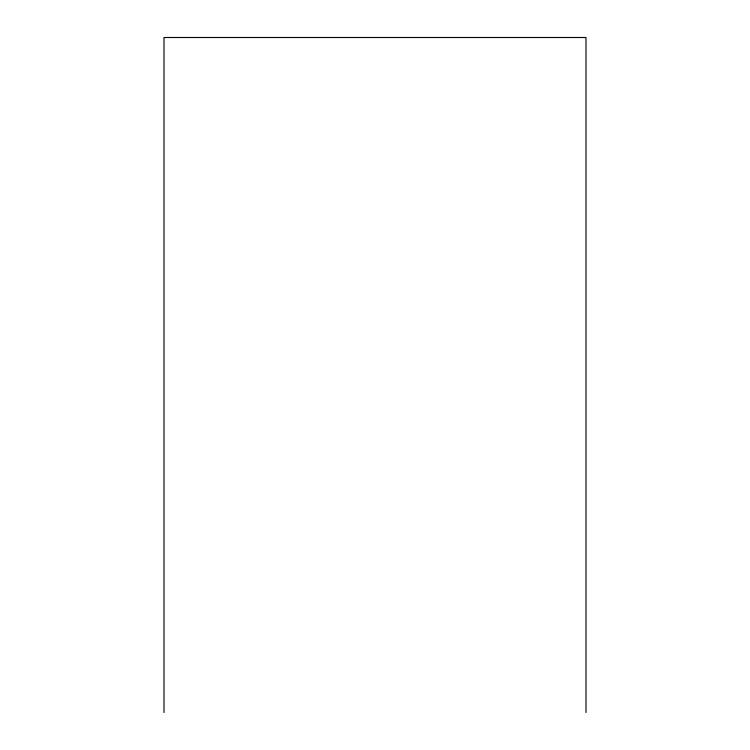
<?xml version="1.0" encoding="UTF-8"?>
<svg xmlns="http://www.w3.org/2000/svg" width="750" height="750" viewBox="0 0 750 750"><rect width="100%" height="100%" fill="white"/><g stroke="black" fill="none" stroke-linecap="round" stroke-linejoin="round"><path stroke-width="1.12" d="M585.994 712.5L585.994 37.5L164.006 37.5L164.006 712.5"/></g></svg>
